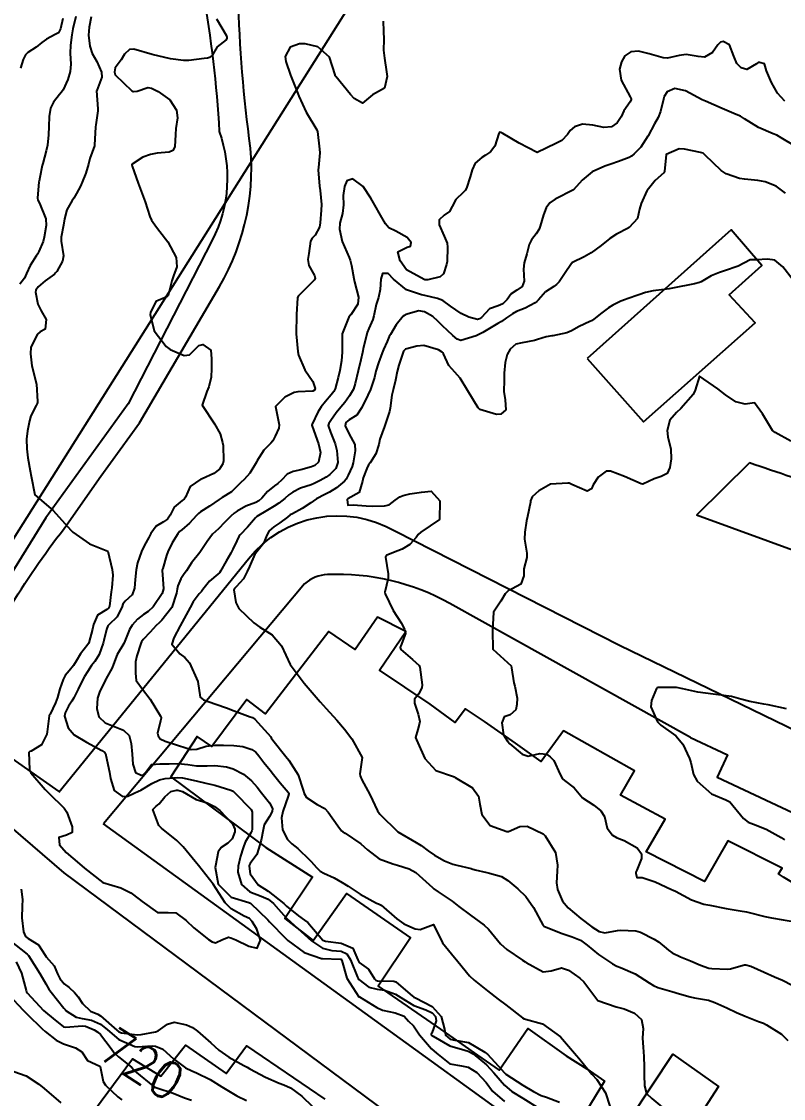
# Model space of a CAD drawing. Header units: metres. Extents: x 286371 to 293043, y 7462578 to 7466404.
# Drawn here: x 291877.3 to 291960, y 7462662.3 to 7462779.2 of the extents above; entities that cross this region are included whole.
import ezdxf
from ezdxf.enums import TextEntityAlignment as Align

# ---------------------------------------------------------------- set-up
doc = ezdxf.new("R2010")
doc.units = ezdxf.units.M
doc.header["$MEASUREMENT"] = 0
doc.linetypes.add('CONTINUO', pattern=[0])
for name, color, linetype in [('Cotas', 45, 'Continuous'), ('Curvas de Nivel 1m', 11, 'Continuous'), ('Curvas de Nivel 5m', 15, 'Continuous'), ('Edificações', 30, 'Continuous'), ('PLACA_KM', 45, 'Continuous'), ('Vias primárias', 230, 'Continuous'), ('Vias Secundárias', 230, 'Continuous')]:
    doc.layers.add(name, color=color, linetype=linetype)
doc.styles.add('Style-STANDARD', font='STANDARD.shx')

msp = doc.modelspace()

# ---------------------------------------------------------------- linework, layer by layer
at = {"layer": 'Curvas de Nivel 1m', "flags": 128}
for points, elevation in [([(291883.16, 7462779.77), (291882.84, 7462778.44), (291882.74, 7462777.78), (291882.6, 7462776.66), (291882.55, 7462775.78), (291882.62, 7462774.6), (291882.56, 7462773.78), (291882.29, 7462772.92), (291881.81, 7462771.79), (291881.63, 7462771.56), (291881.4, 7462771.29), (291880.74, 7462770.45), (291880.41, 7462769.81), (291880.26, 7462768.91), (291880.25, 7462767.81), (291880.22, 7462766.92), (291880.1, 7462765.81), (291879.94, 7462765.18), (291879.58, 7462763.82), (291879.53, 7462763.58), (291879.26, 7462762.3), (291879.18, 7462761.9), (291879.17, 7462761.83), (291879, 7462760.05), (291879.06, 7462759.83), (291879.22, 7462759.51), (291879.9, 7462757.81), (291879.94, 7462757.06), (291879.74, 7462755.82), (291879.64, 7462755.33), (291879.14, 7462754.23), (291879, 7462753.97), (291878.91, 7462753.83), (291878.21, 7462752.74), (291877.83, 7462751.84), (291877.59, 7462751.35), (291877.09, 7462750.69)], 718), ([(291881.77, 7462779.54), (291881.5, 7462778.42), (291881.29, 7462778), (291880.92, 7462777.8), (291879.98, 7462777.32), (291879.48, 7462776.96), (291878.85, 7462776.45), (291877.95, 7462775.85), (291877.7, 7462775.61), (291877.45, 7462775.09), (291877.15, 7462774.15)], 719), ([(291884.85, 7462779.74), (291884.63, 7462778.62), (291884.55, 7462777.75), (291884.68, 7462776.54), (291884.95, 7462775.74), (291885.45, 7462774.89), (291885.95, 7462773.73), (291885.98, 7462773.17), (291885.44, 7462771.73), (291885.43, 7462771.71), (291885.57, 7462769.73), (291885.58, 7462769.52), (291885.35, 7462768), (291885.31, 7462767.77), (291885.3, 7462767.74), (291885.21, 7462765.84), (291885.2, 7462765.74), (291884.7, 7462764.34), (291884.54, 7462763.75), (291884.25, 7462762.77), (291883.87, 7462761.76), (291883.67, 7462761.33), (291883.24, 7462760.55), (291882.95, 7462760.05), (291882.77, 7462759.77), (291882.2, 7462758.79), (291881.95, 7462757.78), (291881.85, 7462757.12), (291881.58, 7462755.79), (291881.59, 7462755.36), (291881.82, 7462753.78), (291881.73, 7462753.18), (291881.11, 7462752.06), (291880.98, 7462751.92), (291880.85, 7462751.8), (291879.84, 7462751.06), (291879.08, 7462750.4), (291878.84, 7462750.06), (291878.78, 7462749.83), (291879.05, 7462748.52), (291879.39, 7462747.82), (291879.96, 7462746.88), (291879.84, 7462745.81), (291879.3, 7462745.52), (291879, 7462745.26), (291878.28, 7462743.84), (291878.24, 7462743.12), (291878.39, 7462741.84), (291878.91, 7462739.83), (291879, 7462737.95), (291879, 7462737.83), (291878.98, 7462737.73), (291878.88, 7462737.53), (291878.3, 7462736.4), (291878.15, 7462735.85), (291877.93, 7462734.76), (291877.83, 7462733.85), (291877.86, 7462732.8), (291877.95, 7462731.85), (291878.2, 7462730.41), (291878.33, 7462729.84), (291878.73, 7462727.83), (291880.71, 7462726.1), (291881.01, 7462725.8), (291882.68, 7462723.95), (291882.86, 7462723.77), (291884.66, 7462722.51), (291886.64, 7462721.71), (291887.13, 7462719.71), (291887.2, 7462719.11), (291887.08, 7462717.71), (291887, 7462717.27), (291886.82, 7462715.71), (291886.74, 7462715.51), (291886.54, 7462715.37), (291885.52, 7462714.74), (291885.1, 7462713.74), (291885, 7462713.24), (291884.58, 7462711.74), (291884.55, 7462711.68), (291884.48, 7462711.58), (291883.69, 7462710.54), (291883.2, 7462709.76), (291882.92, 7462709.29), (291882.44, 7462708.69), (291882.02, 7462708.19), (291881.81, 7462707.78), (291881.44, 7462706.76), (291881.17, 7462705.79), (291880.96, 7462705.22), (291880.37, 7462704.01), (291880.29, 7462703.88), (291880.27, 7462703.81), (291880.07, 7462702.07), (291880.03, 7462701.81), (291879.46, 7462700.67), (291878.31, 7462699.99), (291878.19, 7462699.95), (291878.06, 7462699.84), (291878.14, 7462697.97), (291878.17, 7462697.84), (291878.27, 7462697.63), (291879.85, 7462695.81), (291880.24, 7462695.41), (291881.92, 7462693.78), (291882.21, 7462693.36), (291882.78, 7462691.77), (291882.78, 7462691.16), (291882.17, 7462690.86), (291881.34, 7462690.61), (291881.4, 7462689.79), (291882.14, 7462688.96), (291883.58, 7462687.75), (291884.12, 7462687.27), (291886.09, 7462685.71), (291888.08, 7462685.15), (291889.16, 7462684.58), (291890.06, 7462683.92), (291890.37, 7462683.65), (291892.04, 7462682.46), (291893.19, 7462682.46), (291894.04, 7462682.41), (291895.17, 7462681.58), (291896.01, 7462680.79), (291897.57, 7462679.54), (291897.99, 7462679.26), (291898.36, 7462679.15), (291899.09, 7462679.52), (291899.75, 7462679.76), (291900, 7462679.72), (291900.56, 7462679.5), (291901.98, 7462678.81), (291902.87, 7462678.57), (291903.23, 7462679.46), (291902.82, 7462680.66), (291902.34, 7462681.47), (291902.03, 7462681.8), (291901.45, 7462682.06), (291900.04, 7462682.87), (291899.38, 7462683.51), (291898.08, 7462685.53), (291896.51, 7462687.56), (291896.12, 7462688), (291894.82, 7462689.58), (291894.16, 7462690.29), (291892.47, 7462691.62), (291892.19, 7462691.91), (291891.53, 7462693.63), (291891.88, 7462693.97), (291892.22, 7462694.27), (291892.83, 7462695.02), (291893.5, 7462695.61), (291894.1, 7462695.75), (291894.25, 7462695.74), (291894.77, 7462695.59), (291896.23, 7462694.73), (291897.43, 7462694.35), (291898.22, 7462693.96), (291898.81, 7462693.53), (291900.19, 7462692.09), (291900.46, 7462691.5), (291900.44, 7462691.23), (291900.16, 7462690.46), (291899.69, 7462689.98), (291898.96, 7462689.52), (291898.63, 7462689.03), (291898.33, 7462687.53), (291898.31, 7462687.33), (291898.63, 7462685.53), (291900.06, 7462684.11), (291901.98, 7462683.55), (291902.05, 7462683.52), (291902.14, 7462683.47), (291904.03, 7462681.65), (291904.22, 7462681.44), (291906, 7462679.63), (291906.22, 7462679.41), (291907.97, 7462678.11), (291909.86, 7462677.46), (291909.97, 7462677.45), (291911.9, 7462677.39), (291911.96, 7462677.38), (291912.01, 7462677.37), (291912.03, 7462677.32), (291912.06, 7462677.23), (291912.61, 7462675.31), (291913.9, 7462673.31), (291914, 7462673.29), (291915.89, 7462672.14), (291916.49, 7462671.86), (291917.88, 7462671.56), (291918.84, 7462671.21), (291919.33, 7462670.67), (291919.85, 7462670.14), (291920.49, 7462669.18), (291921.81, 7462667.64), (291922.34, 7462667.16), (291923.79, 7462666.03), (291925.08, 7462665.82), (291925.78, 7462665.64), (291926.73, 7462665.09), (291927.76, 7462664.01), (291928.44, 7462663.06), (291929.73, 7462661.94)], 717), ([(291898.44, 7462779.53), (291899.5, 7462777.73), (291899.59, 7462777.51), (291899.59, 7462777.42), (291899.49, 7462777.24), (291898.54, 7462776.46), (291898, 7462775.54), (291897.69, 7462775.31), (291897.46, 7462775.26), (291897.12, 7462775.21), (291895.46, 7462775.01), (291894.86, 7462774.99), (291893.46, 7462775.16), (291891.46, 7462775.64), (291889.47, 7462776.23), (291888.99, 7462776.17), (291888.47, 7462775.69), (291888.09, 7462775.06), (291887.44, 7462774.21), (291887.38, 7462773.76), (291887.38, 7462773.71), (291887.43, 7462773.43), (291889.27, 7462771.68), (291889.4, 7462771.63), (291889.45, 7462771.63), (291889.82, 7462771.67), (291891.01, 7462772.05), (291891.41, 7462771.98), (291892.11, 7462771.63), (291893.39, 7462770.73), (291894.1, 7462769.6), (291894.2, 7462768.76), (291894.05, 7462767.6), (291894, 7462766.94), (291893.92, 7462765.61), (291893.71, 7462765.21), (291893.31, 7462765.04), (291892.01, 7462764.92), (291891.3, 7462764.79), (291890.47, 7462764.48), (291889.29, 7462763.75), (291889.25, 7462763.71), (291889.25, 7462763.67), (291889.28, 7462763.53), (291889.94, 7462761.66), (291890.38, 7462760.51), (291890.69, 7462759.65), (291891.2, 7462758.05), (291891.39, 7462757.64), (291891.92, 7462756.89), (291892.93, 7462755.62), (291893.16, 7462755.3), (291894.07, 7462753.6), (291894.14, 7462752.57), (291893.8, 7462751.6), (291893.62, 7462751.07), (291893.24, 7462749.61), (291893.19, 7462749.48), (291893.06, 7462749.34), (291891.87, 7462748.81), (291891.28, 7462747.64), (291891.26, 7462747.41), (291891.69, 7462745.63), (291892.98, 7462743.92), (291893.41, 7462743.61), (291894.96, 7462742.95), (291895.52, 7462743.02), (291896.07, 7462743.57), (291896.52, 7462744.02), (291896.98, 7462744.16), (291897.84, 7462743.54), (291897.91, 7462742.59), (291897.9, 7462741.54), (291897.87, 7462740.6), (291897.61, 7462739.54), (291897.41, 7462739.04), (291896.88, 7462737.55), (291898.23, 7462735.53), (291898.84, 7462734.44), (291899.12, 7462733.52), (291899.17, 7462733.16), (291899.21, 7462731.52), (291899.13, 7462731.18), (291898.78, 7462730.59), (291898.17, 7462730.14), (291896.88, 7462729.55), (291896.79, 7462729.53), (291896.76, 7462729.52), (291895.6, 7462728.72), (291895.08, 7462727.58), (291894.95, 7462727.36), (291894.73, 7462727.19), (291893.84, 7462726.48), (291893.41, 7462725.6), (291893.12, 7462725.18), (291892.69, 7462724.88), (291891.91, 7462724.4), (291891.32, 7462723.63), (291891.1, 7462723.2), (291890.65, 7462722.35), (291890.31, 7462721.65), (291889.86, 7462720.42), (291889.72, 7462719.67), (291889.62, 7462718.64), (291889.54, 7462717.67), (291889.29, 7462716.94), (291888.55, 7462716.27), (291888.28, 7462715.95), (291888.19, 7462715.69), (291887.65, 7462714.57), (291886.76, 7462713.71), (291886.64, 7462713.58), (291886.51, 7462713.18), (291886.2, 7462712.01), (291886.13, 7462711.72), (291885.71, 7462710.49), (291885.24, 7462709.73), (291884.89, 7462709.29), (291884.44, 7462708.6), (291884.11, 7462708.07), (291883.94, 7462707.75), (291883.44, 7462706.73), (291882.95, 7462705.77), (291882.75, 7462705.41), (291882.38, 7462704.86), (291882, 7462704.15), (291881.96, 7462703.78), (291882.35, 7462702.53), (291882.98, 7462701.76), (291884.32, 7462700.95), (291885.98, 7462700.05), (291886.31, 7462699.84), (291886.41, 7462699.71), (291886.45, 7462699.56), (291886.84, 7462697.71), (291886.95, 7462697.02), (291887.32, 7462695.7), (291888.23, 7462695.07), (291888.81, 7462695.1), (291890.06, 7462695.66), (291890.19, 7462695.71), (291890.25, 7462695.74), (291891.43, 7462696.46), (291892.26, 7462696.86), (291892.87, 7462697.01), (291894.27, 7462697.12), (291894.77, 7462697.08), (291896.26, 7462696.77), (291897.29, 7462696.52), (291898.26, 7462696.28), (291900.03, 7462695.73), (291900.25, 7462695.63), (291900.41, 7462695.5), (291902.21, 7462693.64), (291902.31, 7462693.47), (291902.32, 7462693.36), (291902.33, 7462691.47), (291902.31, 7462691.34), (291902.17, 7462691.1), (291901.56, 7462690.08), (291901.34, 7462689.49), (291901.06, 7462688.56), (291900.81, 7462687.49), (291900.77, 7462686.82), (291901.16, 7462685.49), (291902.07, 7462684.69), (291903.29, 7462684.23), (291904.06, 7462683.92), (291904.65, 7462683.44), (291906.03, 7462681.88), (291906.52, 7462681.41), (291908, 7462680.06), (291908.77, 7462679.37), (291909.98, 7462678.59), (291910.98, 7462678.34), (291911.98, 7462678.25), (291912.63, 7462677.97), (291913.01, 7462677.31), (291913.78, 7462675.45), (291913.86, 7462675.3), (291913.93, 7462675.18), (291914.99, 7462674.35), (291915.92, 7462674.12), (291916.7, 7462674.03), (291917.91, 7462673.59), (291918.48, 7462673.22), (291919.89, 7462672.35), (291921.18, 7462671.88), (291921.88, 7462671.56), (291922.24, 7462671.16), (291922.32, 7462670.7), (291921.84, 7462669.36), (291921.77, 7462669.23), (291921.78, 7462669.17), (291921.83, 7462669.11), (291921.99, 7462669.01), (291923.82, 7462667.97), (291925.42, 7462667.5), (291925.81, 7462667.4), (291926.32, 7462667.1), (291927.79, 7462665.9), (291928.6, 7462665.06), (291929.75, 7462663.7), (291930.55, 7462663.03), (291931.73, 7462662.3), (291933.58, 7462661.13)], 716), ([(291960.21, 7462770.59), (291959.41, 7462771.46), (291958.76, 7462772.61), (291958.21, 7462773.86), (291957.99, 7462774.63), (291957.46, 7462774.78), (291957.31, 7462774.78), (291957.11, 7462774.64), (291956.08, 7462774.02), (291955.45, 7462774.18), (291954.97, 7462774.67), (291954.66, 7462775.48), (291954.18, 7462776.68), (291953.49, 7462777.06), (291953.19, 7462777), (291952.92, 7462776.7), (291952.33, 7462775.85), (291951.46, 7462775.37), (291950.77, 7462775.43), (291949.47, 7462775.65), (291948.71, 7462775.52), (291947.46, 7462775.24), (291946.97, 7462775.28), (291945.47, 7462775.73), (291944.29, 7462776.01), (291943.47, 7462775.94), (291942.82, 7462775.5), (291942.46, 7462774.86), (291942.25, 7462774.06), (291942.42, 7462772.86), (291943.4, 7462771.06), (291943.51, 7462770.84), (291943.5, 7462770.74), (291943.39, 7462770.51), (291942.69, 7462769.54), (291942.4, 7462768.86), (291941.99, 7462768.23), (291941.35, 7462767.79), (291940.53, 7462767.7), (291939.35, 7462767.96), (291938.2, 7462768.08), (291937.35, 7462767.8), (291936.89, 7462767.39), (291936.6, 7462766.95), (291935.98, 7462766.3), (291935.32, 7462765.97), (291933.3, 7462765), (291931.32, 7462766), (291929.56, 7462767.06), (291929.34, 7462767.18), (291929.2, 7462767.2), (291929.13, 7462767.07), (291928.69, 7462765.7), (291928.22, 7462765.08), (291927.69, 7462764.7), (291927.29, 7462764.46), (291926.55, 7462763.84), (291926.23, 7462763.11), (291926.01, 7462762.36), (291925.61, 7462761.12), (291925.48, 7462760.88), (291925.24, 7462760.67), (291924.45, 7462759.91), (291924.04, 7462759.14), (291923.76, 7462758.59), (291923.2, 7462758.18), (291922.65, 7462757.7), (291922.66, 7462757.16), (291923.17, 7462755.93), (291923.5, 7462755.15), (291923.56, 7462754.73), (291923.5, 7462753.15), (291923.44, 7462752.83), (291923.1, 7462751.82), (291922.77, 7462751.48), (291921.41, 7462751.18), (291921.11, 7462751.16), (291921.09, 7462751.17), (291921.01, 7462751.19), (291919.11, 7462752.24), (291918.41, 7462753.23), (291918.15, 7462754.22), (291919.15, 7462754.71), (291919.53, 7462754.83), (291919.61, 7462755.21), (291919.16, 7462755.78), (291917.93, 7462756.47), (291917.18, 7462756.81), (291916.8, 7462757.25), (291916.28, 7462758.18), (291915.64, 7462759.27), (291915.23, 7462760.03), (291914.39, 7462761.29), (291913.26, 7462762.14), (291912.63, 7462761.94), (291912.35, 7462761.32), (291912.22, 7462760.33), (291912.24, 7462759.32), (291912.14, 7462758.38), (291911.87, 7462757.32), (291911.81, 7462756.69), (291912.09, 7462755.32), (291912.85, 7462753.58), (291912.97, 7462753.31), (291913.12, 7462752.71), (291913.36, 7462751.3), (291913.45, 7462750.94), (291913.88, 7462749.29), (291913.82, 7462748.52), (291913.04, 7462747.38), (291912.99, 7462747.34), (291912.96, 7462747.31), (291912.84, 7462747.12), (291912.11, 7462745.32), (291912.09, 7462744.42), (291912.11, 7462743.32), (291912.03, 7462742.39), (291911.85, 7462741.33), (291911.68, 7462740.58), (291911.34, 7462739.34), (291911.2, 7462739.05), (291910.9, 7462738.69), (291910.31, 7462737.94), (291909.84, 7462737.36), (291909.46, 7462736.78), (291908.86, 7462735.5), (291908.81, 7462735.42), (291908.81, 7462735.38), (291908.85, 7462735.27), (291909.55, 7462733.36), (291909.76, 7462732.4), (291909.53, 7462731.36), (291909.14, 7462731.01), (291908.78, 7462730.85), (291907.62, 7462730.55), (291906.77, 7462730.35), (291906.13, 7462730.05), (291905.5, 7462729.42), (291905.13, 7462729.06), (291904.75, 7462728.78), (291904, 7462728.18), (291903.39, 7462727.45), (291903.04, 7462727.15), (291902.72, 7462726.99), (291901.63, 7462726.57), (291900.71, 7462726.05), (291900.38, 7462725.82), (291900, 7462725.5), (291899.36, 7462724.84), (291898.68, 7462724.14), (291898.35, 7462723.85), (291898.01, 7462723.53), (291897.44, 7462722.75), (291896.63, 7462721.55), (291895.74, 7462720.45), (291895.19, 7462719.58), (291894.95, 7462719.23), (291894.59, 7462718.71), (291894.24, 7462717.93), (291894.17, 7462717.59), (291894.11, 7462717.13), (291893.62, 7462715.6), (291892.52, 7462714.2), (291892.22, 7462713.93), (291891.89, 7462713.63), (291891.24, 7462712.91), (291890.49, 7462712.09), (291890.3, 7462711.84), (291890.22, 7462711.66), (291889.79, 7462710.34), (291889.65, 7462709.67), (291889.64, 7462708.46), (291889.73, 7462707.66), (291890.41, 7462706.7), (291891.26, 7462705.64), (291892.37, 7462703.77), (291892.43, 7462703.62), (291892.43, 7462703.55), (291892.36, 7462703.28), (291892.04, 7462701.93), (291892.11, 7462701.63), (291892.33, 7462701.3), (291892.87, 7462701.07), (291894.32, 7462700.58), (291895.72, 7462700.17), (291896.31, 7462700.19), (291897.35, 7462700.51), (291898.32, 7462700.63), (291899.22, 7462700.62), (291900.32, 7462700.59), (291901.32, 7462700.49), (291902.31, 7462700.16), (291902.71, 7462699.86), (291903.06, 7462699.46), (291903.6, 7462698.76), (291904.28, 7462697.9), (291904.65, 7462697.43), (291905.38, 7462696.54), (291906.24, 7462695.51), (291906.3, 7462695.4), (291906.31, 7462695.33), (291906.23, 7462695.1), (291905.67, 7462693.42), (291905.5, 7462692.72), (291905.62, 7462691.42), (291906.16, 7462690.39), (291906.65, 7462689.91), (291907.29, 7462689.39), (291907.74, 7462688.99), (291908.13, 7462688.62), (291908.74, 7462687.99), (291909.32, 7462687.36), (291909.72, 7462686.96), (291910.1, 7462686.74), (291911.22, 7462686.21), (291912.09, 7462685.73), (291912.77, 7462685.3), (291914.07, 7462684.46), (291915.84, 7462683.47), (291916.06, 7462683.38), (291916.33, 7462683.25), (291918.03, 7462681.75), (291918.81, 7462681.21), (291920.02, 7462680.69), (291920.59, 7462680.61), (291922.02, 7462681.16), (291923.02, 7462679.15), (291923.98, 7462677.95), (291924.66, 7462677.12), (291925.94, 7462675.58), (291926.45, 7462675.1), (291927.91, 7462673.95), (291929.07, 7462673.06), (291929.88, 7462672.42), (291931.7, 7462671.02), (291931.86, 7462670.91), (291932.01, 7462670.87), (291933.86, 7462670.38), (291935.83, 7462668.95), (291937.58, 7462666.93), (291937.8, 7462666.64), (291939.22, 7462664.9), (291939.77, 7462664.31), (291940.7, 7462662.88), (291941.18, 7462661.42)], 714), ([(291961.32, 7462765.68), (291959.81, 7462766.6), (291959.34, 7462766.87), (291958.92, 7462767.04), (291957.35, 7462767.72), (291955.8, 7462768.66), (291955.37, 7462768.93), (291954.9, 7462769.14), (291953.38, 7462769.78), (291951.56, 7462770.56), (291951.39, 7462770.63), (291951.21, 7462770.73), (291949.41, 7462771.71), (291948.25, 7462771.94), (291947.41, 7462771.58), (291947.09, 7462771.09), (291947.01, 7462770.79), (291946.7, 7462769.46), (291946.43, 7462768.8), (291946.04, 7462768.11), (291945.36, 7462766.81), (291945.35, 7462766.79), (291945.33, 7462766.76), (291944.57, 7462765.58), (291943.83, 7462764.84), (291943.54, 7462764.6), (291943.3, 7462764.44), (291942.14, 7462764.02), (291941.29, 7462763.74), (291940.64, 7462763.53), (291939.27, 7462762.9), (291938.19, 7462761.99), (291937.24, 7462760.93), (291935.23, 7462759.93), (291934.66, 7462759.54), (291934.27, 7462758.99), (291933.97, 7462758.23), (291933.63, 7462757), (291933.51, 7462756.67), (291933.17, 7462756.17), (291932.66, 7462755.52), (291932.41, 7462755.02), (291932.18, 7462753.98), (291931.88, 7462753.02), (291931.8, 7462752.34), (291931.86, 7462751.02), (291931.66, 7462750.45), (291931.08, 7462750.05), (291930.46, 7462749.65), (291930.04, 7462749.05), (291929.56, 7462748.56), (291929.05, 7462748.34), (291928.12, 7462748.01), (291927.23, 7462747.09), (291927.03, 7462746.94), (291926.82, 7462746.88), (291925.87, 7462747.11), (291925.04, 7462747.5), (291923.87, 7462748.32), (291923.06, 7462748.91), (291922.47, 7462749.16), (291921.07, 7462749.48), (291920.72, 7462749.54), (291919.08, 7462750.1), (291917.7, 7462751.24), (291917.1, 7462751.85), (291916.49, 7462751.86), (291916.29, 7462751.26), (291916.23, 7462750.11), (291916.05, 7462749.26), (291915.81, 7462748.5), (291915.54, 7462747.27), (291915.42, 7462746.88), (291915.01, 7462745.9), (291914.84, 7462745.44), (291914.79, 7462745.28), (291914.42, 7462743.84), (291914.32, 7462743.28), (291914.15, 7462742.48), (291913.86, 7462741.3), (291913.53, 7462739.91), (291913.32, 7462739.31), (291912.9, 7462738.57), (291912.38, 7462737.83), (291911.96, 7462737.33), (291911.47, 7462736.74), (291910.86, 7462735.91), (291910.64, 7462735.56), (291910.6, 7462735.35), (291910.84, 7462734.61), (291911.35, 7462733.34), (291911.51, 7462732.64), (291911.62, 7462731.33), (291911.42, 7462730.69), (291910.76, 7462730.01), (291910.38, 7462729.74), (291909.72, 7462729.36), (291909.08, 7462729.04), (291908.75, 7462728.91), (291907.59, 7462728.54), (291906.73, 7462728.12), (291906.33, 7462727.82), (291905.88, 7462727.42), (291905.23, 7462726.91), (291904.71, 7462726.59), (291903.99, 7462726.16), (291902.83, 7462725.46), (291902.75, 7462725.4), (291902.69, 7462725.32), (291901.84, 7462724.31), (291901.04, 7462723.49), (291900.88, 7462723.28), (291900.65, 7462722.84), (291900.23, 7462721.91), (291900.03, 7462721.5), (291899.52, 7462720.61), (291898.89, 7462719.52), (291898.77, 7462719.36), (291898.6, 7462719.21), (291897.68, 7462718.44), (291896.98, 7462717.55), (291896.81, 7462717.31), (291896.57, 7462717.06), (291895.91, 7462716.21), (291895.6, 7462715.57), (291894.51, 7462713.59), (291893.81, 7462712.29), (291893.6, 7462711.61), (291894.47, 7462710.54), (291895.03, 7462710.15), (291895.51, 7462709.58), (291896.42, 7462707.56), (291896.68, 7462705.84), (291897.05, 7462705.55), (291898.39, 7462705.09), (291899.54, 7462704.67), (291900.38, 7462704.35), (291902.12, 7462703.72), (291902.37, 7462703.63), (291902.62, 7462703.46), (291904.34, 7462701.55), (291904.4, 7462701.43), (291904.57, 7462701.19), (291905.98, 7462699.41), (291906.3, 7462699.01), (291907.33, 7462697.39), (291907.87, 7462695.75), (291907.98, 7462695.38), (291908.23, 7462694.93), (291909.4, 7462694.17), (291910.21, 7462693.76), (291910.59, 7462693.34), (291911.63, 7462691.87), (291912.05, 7462691.32), (291912.17, 7462691.21), (291912.42, 7462691.06), (291914.15, 7462689.91), (291914.87, 7462689.27), (291916.13, 7462688.28), (291917.62, 7462687.74), (291918.12, 7462687.6), (291919.38, 7462687.21), (291920.11, 7462686.8), (291921.92, 7462685.17), (291922.08, 7462685.02), (291922.54, 7462684.69), (291924.06, 7462683.67), (291924.79, 7462683.12), (291926.04, 7462682.15), (291927.52, 7462681.08), (291928.02, 7462680.63), (291929.29, 7462679.06), (291929.98, 7462678.42), (291931.71, 7462677.28), (291931.97, 7462677.11), (291932.1, 7462677.01), (291933.94, 7462676), (291934.8, 7462676.11), (291935.95, 7462676.45), (291936.68, 7462676.21), (291937.93, 7462675.32), (291938.37, 7462674.92), (291939.89, 7462672.89), (291941.88, 7462672.2), (291942.74, 7462671.99), (291943.87, 7462671.54), (291944.64, 7462670.82), (291944.82, 7462669.85), (291944.75, 7462668.82), (291944.8, 7462667.84), (291944.89, 7462666.82), (291944.9, 7462665.7), (291944.93, 7462664.82), (291944.96, 7462663.62), (291945.15, 7462662.81), (291945.74, 7462662.26), (291947.51, 7462660.78)], 713), ([(291960.26, 7462760.59), (291959.26, 7462761.35), (291958.07, 7462761.82), (291957.26, 7462761.97), (291955.83, 7462762.1), (291955.27, 7462762.17), (291953.82, 7462762.69), (291953.28, 7462763.05), (291951.55, 7462764.72), (291951.31, 7462764.93), (291951.03, 7462765), (291949.31, 7462765.37), (291948.7, 7462765.38), (291947.3, 7462764.78), (291947.13, 7462762.93), (291947.06, 7462762.79), (291946.11, 7462761.95), (291945.25, 7462760.89), (291945.22, 7462760.84), (291945.2, 7462760.82), (291944.58, 7462759.47), (291944.42, 7462758.83), (291944.19, 7462757.84), (291943.28, 7462756.84), (291943.23, 7462756.8), (291943.18, 7462756.78), (291941.91, 7462756.13), (291941.17, 7462755.65), (291940.26, 7462754.89), (291939.14, 7462754.09), (291938.39, 7462753.67), (291937.13, 7462753.04), (291937.07, 7462753), (291937.03, 7462752.95), (291936.25, 7462751.82), (291935.67, 7462750.97), (291935.4, 7462750.66), (291935.09, 7462750.46), (291934.19, 7462749.88), (291933.43, 7462749), (291933.26, 7462748.81), (291933.06, 7462748.67), (291931.97, 7462748.11), (291931.04, 7462747.72), (291930.6, 7462747.48), (291929.96, 7462747.05), (291929.42, 7462746.66), (291929.02, 7462746.42), (291927.38, 7462745.46), (291927.01, 7462745.26), (291926.66, 7462745.1), (291925, 7462744.58), (291924.59, 7462744.72), (291924.12, 7462745.14), (291923.54, 7462745.68), (291923.02, 7462746.17), (291922.53, 7462746.66), (291921.96, 7462747.17), (291921.04, 7462747.69), (291920.45, 7462747.79), (291919.04, 7462747.42), (291918.9, 7462747.35), (291918.75, 7462747.22), (291917.97, 7462746.28), (291917.35, 7462745.24), (291917.23, 7462745.01), (291916.99, 7462744.49), (291916.61, 7462743.62), (291916.47, 7462743.25), (291916.06, 7462742.16), (291915.78, 7462741.26), (291915.61, 7462740.58), (291915.2, 7462739.27), (291914.9, 7462738.63), (291914.25, 7462737.29), (291913.7, 7462736.47), (291912.86, 7462735.96), (291912.51, 7462735.67), (291912.42, 7462735.32), (291912.84, 7462734.47), (291913.49, 7462733.3), (291913.52, 7462732.6), (291913.31, 7462731.31), (291913.19, 7462730.89), (291912.76, 7462729.94), (291912.54, 7462729.53), (291912.37, 7462729.32), (291911.5, 7462728.58), (291910.74, 7462728.12), (291910.22, 7462727.86), (291909.32, 7462727.37), (291908.97, 7462727.12), (291908.72, 7462726.94), (291907.75, 7462726.35), (291906.7, 7462725.75), (291906.47, 7462725.63), (291906.15, 7462725.41), (291905.35, 7462724.76), (291904.68, 7462724.35), (291904.19, 7462723.92), (291903.93, 7462723.45), (291903.55, 7462722.55), (291902.7, 7462721.46), (291902.67, 7462721.43), (291902.63, 7462721.36), (291902.04, 7462720.04), (291901.8, 7462719.48), (291901.39, 7462718.68), (291900.58, 7462717.82), (291900.42, 7462717.65), (291900.35, 7462717.5), (291900.55, 7462716.13), (291900.87, 7462715.49), (291902.52, 7462713.9), (291903.18, 7462713.45), (291904.5, 7462712.6), (291905.51, 7462711.42), (291906.45, 7462709.4), (291907.98, 7462707.38), (291908.42, 7462706.85), (291909.73, 7462705.35), (291910.38, 7462704.61), (291911.51, 7462703.33), (291912.35, 7462702.37), (291913.15, 7462701.3), (291914.29, 7462699.28), (291914.03, 7462697.52), (291914.07, 7462697.29), (291914.26, 7462696.88), (291915.12, 7462695.27), (291915.96, 7462693.51), (291916.12, 7462693.26), (291916.2, 7462693.15), (291918.17, 7462691.22), (291920.16, 7462690.06), (291920.69, 7462689.72), (291921.44, 7462689.17), (291922.14, 7462688.7), (291923.21, 7462688.07), (291924.12, 7462687.69), (291924.57, 7462687.58), (291926.12, 7462687.22), (291926.21, 7462687.2), (291926.57, 7462687.1), (291927.82, 7462686.79), (291928.11, 7462686.74), (291929.41, 7462686.36), (291930.1, 7462685.94), (291931.19, 7462685.03), (291932.07, 7462684.19), (291932.91, 7462683), (291933.96, 7462681.05), (291934, 7462680.98), (291934.02, 7462680.96), (291934.08, 7462680.93), (291936.01, 7462680.17), (291937.11, 7462679.83), (291937.99, 7462679.44), (291938.72, 7462678.91), (291939.97, 7462677.9), (291941.47, 7462676.87), (291941.95, 7462676.61), (291942.34, 7462676.47), (291943.94, 7462675.78), (291945.45, 7462674.81), (291945.92, 7462674.51), (291946.41, 7462674.31), (291947.91, 7462673.87), (291948.77, 7462673.62), (291949.9, 7462673.29), (291950.37, 7462673.2), (291951.9, 7462672.93), (291952.6, 7462672.69), (291953.89, 7462672.09), (291954.96, 7462671.58), (291955.87, 7462671.18), (291957.35, 7462670.62), (291957.86, 7462670.43), (291958.21, 7462670.25), (291959.84, 7462669.23), (291960.53, 7462668.57)], 712), ([(291961.09, 7462751.14), (291959.97, 7462752.59), (291959.12, 7462753.29), (291958.31, 7462753.43), (291957.13, 7462753.36), (291956.42, 7462753.35), (291955.11, 7462752.66), (291953.65, 7462752.14), (291953.1, 7462751.98), (291952.2, 7462751.61), (291951.09, 7462750.95), (291950.94, 7462750.88), (291950.37, 7462750.74), (291949.3, 7462750.53), (291949.08, 7462750.49), (291947.64, 7462750.21), (291947.07, 7462750.12), (291945.9, 7462749.97), (291945.07, 7462749.8), (291944.34, 7462749.55), (291943.06, 7462749.11), (291942.87, 7462749.05), (291942.38, 7462748.86), (291941.51, 7462748.42), (291941.05, 7462748.13), (291940.33, 7462747.6), (291939.44, 7462746.91), (291939.2, 7462746.73), (291939.02, 7462746.63), (291937.85, 7462746.1), (291937.01, 7462745.63), (291936.52, 7462745.43), (291935, 7462745.1), (291934.89, 7462745.09), (291934.27, 7462744.99), (291933.31, 7462744.69), (291933, 7462744.58), (291931.67, 7462744.34), (291930.99, 7462744.17), (291930.37, 7462743.65), (291930.04, 7462743.05), (291929.8, 7462742.2), (291929.71, 7462741.05), (291929.72, 7462740.26), (291929.67, 7462739.05), (291929.81, 7462738.13), (291929.88, 7462737.05), (291929.34, 7462736.58), (291928.87, 7462736.54), (291927.06, 7462737.09), (291926.88, 7462737.28), (291925.76, 7462739.11), (291924.93, 7462740.48), (291924.33, 7462741.13), (291923.69, 7462741.87), (291923.13, 7462743.15), (291923.06, 7462743.24), (291922.98, 7462743.31), (291922.57, 7462743.57), (291920.99, 7462744.03), (291920.21, 7462743.97), (291918.98, 7462743.64), (291918.77, 7462743.42), (291918.68, 7462743.22), (291918.26, 7462741.92), (291918.07, 7462741.23), (291917.89, 7462740.27), (291917.65, 7462739.23), (291917.51, 7462738.63), (291917.33, 7462737.24), (291917.25, 7462736.87), (291916.86, 7462735.68), (291916.69, 7462735.25), (291916.21, 7462733.88), (291916.09, 7462733.27), (291915.78, 7462732.29), (291915.14, 7462731.28), (291914.98, 7462731.08), (291914.78, 7462730.68), (291914.38, 7462729.67), (291914.3, 7462729.29), (291913.97, 7462728.07), (291912.72, 7462727.37), (291912.69, 7462727.35), (291912.66, 7462727.32), (291912.71, 7462726.68), (291913.29, 7462726.73), (291914.71, 7462726.64), (291915.4, 7462726.59), (291916.71, 7462726.63), (291917.23, 7462726.73), (291917.85, 7462727.24), (291918.36, 7462727.6), (291918.73, 7462727.75), (291919.45, 7462727.93), (291920.74, 7462728.12), (291921.79, 7462728.22), (291922.72, 7462727.15), (291922.69, 7462725.15), (291920.67, 7462723.75), (291920.37, 7462723.5), (291920.14, 7462723.2), (291919.44, 7462722.42), (291918.64, 7462721.93), (291918.14, 7462721.73), (291916.95, 7462721.25), (291916.82, 7462721.06), (291917.1, 7462719.25), (291917.09, 7462718.75), (291916.74, 7462717.25), (291916.77, 7462717.06), (291917.66, 7462715.24), (291918.52, 7462713.92), (291918.89, 7462713.22), (291918.97, 7462712.76), (291918.49, 7462711.41), (291918.42, 7462711.29), (291918.41, 7462711.23), (291918.48, 7462711.01), (291919.73, 7462709.94), (291920.46, 7462709.27), (291920.51, 7462709.19), (291920.53, 7462709.11), (291920.78, 7462707.19), (291920.76, 7462706.85), (291920.41, 7462706.18), (291919.96, 7462705.64), (291919.96, 7462705.2), (291920.37, 7462703.98), (291920.54, 7462703.19), (291920.52, 7462703.03), (291920.34, 7462702.34), (291920.07, 7462701.46), (291920.19, 7462701.2), (291920.32, 7462700.9), (291921.08, 7462699.18), (291922.27, 7462697.89), (291924.19, 7462697.21), (291924.26, 7462697.18), (291924.37, 7462697.13), (291926.25, 7462695.99), (291926.93, 7462695.09), (291927.08, 7462694.23), (291927.27, 7462693.09), (291928.19, 7462691.9), (291929.99, 7462691.24), (291930.18, 7462691.26), (291931.41, 7462691.8), (291932.19, 7462691.85), (291933.96, 7462690.99), (291934.17, 7462690.79), (291935.28, 7462688.97), (291935.49, 7462687.6), (291935.45, 7462686.96), (291935.39, 7462685.67), (291935.51, 7462684.96), (291936.06, 7462683.67), (291936.65, 7462682.95), (291938.04, 7462681.82), (291939.23, 7462680.91), (291940.01, 7462680.4), (291940.63, 7462680.26), (291942.01, 7462680.49), (291942.34, 7462680.53), (291944.01, 7462680.47), (291944.5, 7462680.33), (291946, 7462679.56), (291946.47, 7462679.27), (291947.09, 7462678.78), (291947.56, 7462678.36), (291947.97, 7462678.08), (291948.86, 7462677.65), (291949.96, 7462677.19), (291951.02, 7462676.72), (291951.95, 7462676.42), (291952.27, 7462676.38), (291953.95, 7462676.31), (291954.3, 7462676.32), (291955.43, 7462676.65), (291955.82, 7462676.78), (291955.96, 7462676.79), (291956.52, 7462676.64), (291957.94, 7462675.99), (291959.06, 7462675.48), (291959.93, 7462675.1), (291960.98, 7462674.57)], 711), ([(291960.38, 7462704.58), (291958.39, 7462705.02), (291957.92, 7462705.09), (291956.39, 7462705.36), (291955.43, 7462705.63), (291954.4, 7462705.9), (291953, 7462706.1), (291952.41, 7462706.18), (291950.74, 7462706.4), (291950.41, 7462706.45), (291949.13, 7462706.75), (291948.42, 7462706.89), (291948.28, 7462706.9), (291946.42, 7462706.88), (291946.34, 7462706.87), (291946.26, 7462706.8), (291945.71, 7462705.49), (291945.64, 7462704.81), (291946.36, 7462703.16), (291946.72, 7462702.79), (291948.34, 7462701.64), (291949.13, 7462700.75), (291949.85, 7462699.19), (291950, 7462698.74), (291950.27, 7462697.45), (291950.67, 7462696.73), (291952.24, 7462695.35), (291953.8, 7462694.68), (291954.23, 7462694.47), (291955.7, 7462692.65), (291956.2, 7462692.28), (291956.78, 7462692.05), (291958.18, 7462691.49), (291959.79, 7462690.59), (291960.16, 7462690.34)], 709), ([(291877.22, 7462684.99), (291877.38, 7462683.85), (291877.33, 7462683.13), (291877.29, 7462681.86), (291877.49, 7462680.37), (291877.71, 7462679.85), (291877.99, 7462679.62), (291879.11, 7462678.95), (291879.85, 7462677.82), (291879.96, 7462677.64), (291880.81, 7462676.66), (291881.18, 7462675.79), (291881.42, 7462675.28), (291881.92, 7462674.71), (291882.45, 7462674.31), (291883.03, 7462673.76), (291883.42, 7462673.28), (291883.89, 7462672.59), (291884.76, 7462671.73), (291885.55, 7462671.41), (291885.87, 7462671.23), (291887.62, 7462669.69), (291887.84, 7462669.51), (291888.13, 7462669.39), (291889.84, 7462669.18), (291890.28, 7462669.2), (291891.84, 7462669.51), (291891.93, 7462669.53), (291892.12, 7462669.62), (291893.12, 7462670.34), (291893.86, 7462670.56), (291895.19, 7462670.24), (291895.85, 7462669.96), (291896.38, 7462669.56), (291897.83, 7462668.29), (291898.72, 7462667.52), (291899.8, 7462666.76), (291901.44, 7462665.83), (291901.79, 7462665.64), (291902.09, 7462665.47), (291903.77, 7462664.57), (291905.26, 7462663.92), (291905.76, 7462663.73), (291906.5, 7462663.4), (291907.73, 7462662.49), (291908.88, 7462661.37)], 718), ([(291876, 7462679.43), (291877.88, 7462677.93), (291877.96, 7462677.86), (291878.02, 7462677.79), (291879.26, 7462675.82), (291879.92, 7462674.7), (291880.24, 7462674.14), (291880.48, 7462673.81), (291881.88, 7462672.07), (291882.01, 7462671.91), (291882.13, 7462671.78), (291883.2, 7462671.09), (291883.86, 7462670.96), (291884.88, 7462670.76), (291885.85, 7462670.31), (291886.6, 7462669.7), (291887.83, 7462668.67), (291889.57, 7462667.91), (291889.82, 7462667.88), (291891.49, 7462667.96), (291891.82, 7462667.94), (291892.62, 7462667.61), (291893.8, 7462666.55), (291895.08, 7462665.58), (291895.78, 7462665.26), (291896.28, 7462665.05), (291897.77, 7462664.32), (291899.05, 7462663.52), (291899.75, 7462663.07), (291900.68, 7462662.55), (291901.73, 7462662.03)], 719), ([(291875.9, 7462673.5), (291877.46, 7462671.85), (291877.87, 7462671.42), (291879.5, 7462669.82), (291879.84, 7462669.52), (291881.02, 7462668.6), (291881.82, 7462668.18), (291883.14, 7462667.76), (291883.81, 7462667.34), (291884.45, 7462666.39), (291885.78, 7462665.77), (291885.8, 7462665.74), (291885.81, 7462665.72), (291886.16, 7462664.11), (291886.39, 7462663.71), (291887.74, 7462662.44), (291888.17, 7462662.12)], 721), ([(291876.44, 7462665.2), (291877.77, 7462664.7), (291879.15, 7462663.82), (291879.75, 7462663.33), (291881.53, 7462661.79)], 722)]:
    msp.add_lwpolyline(points, dxfattribs=dict(at, elevation=elevation))
at = {"layer": 'Curvas de Nivel 5m', "flags": 128}
for points, elevation in [([(291916.55, 7462779.26), (291916.6, 7462778.16), (291916.62, 7462777.26), (291916.6, 7462776.13), (291916.69, 7462775.26), (291916.94, 7462773.76), (291917, 7462773.25), (291916.7, 7462771.97), (291915.4, 7462771.27), (291914.33, 7462770.35), (291913.4, 7462770.86), (291913.02, 7462771.31), (291911.43, 7462773.24), (291911.36, 7462773.34), (291911.33, 7462773.44), (291910.73, 7462775.35), (291909.48, 7462776.46), (291908.08, 7462776.79), (291907.48, 7462776.79), (291906.46, 7462776.43), (291905.93, 7462775.42), (291905.97, 7462774.9), (291906.49, 7462773.41), (291907.22, 7462771.58), (291907.3, 7462771.4), (291907.4, 7462771.12), (291908.18, 7462769.38), (291909.35, 7462767.46), (291909.4, 7462767.36), (291909.42, 7462767.29), (291909.66, 7462765.36), (291909.68, 7462764.98), (291909.52, 7462763.36), (291909.51, 7462763.12), (291909.66, 7462761.36), (291909.73, 7462760.87), (291909.86, 7462759.35), (291909.81, 7462758.75), (291909.73, 7462757.36), (291909.66, 7462756.88), (291909.16, 7462756.02), (291908.83, 7462755.7), (291908.65, 7462755.37), (291908.47, 7462754.04), (291908.39, 7462753.38), (291908.47, 7462752.73), (291909.1, 7462751.63), (291909.17, 7462751.36), (291909.09, 7462751.18), (291907.33, 7462749.4), (291907.25, 7462749.22), (291907.16, 7462747.4), (291907.15, 7462747.28), (291907.11, 7462745.4), (291907.12, 7462745.29), (291907.3, 7462743.4), (291907.38, 7462742.98), (291908.06, 7462741.39), (291908.93, 7462740.13), (291909.16, 7462739.37), (291909.09, 7462739.19), (291908.91, 7462739.07), (291907.3, 7462739.01), (291906.91, 7462738.94), (291905.89, 7462738.42), (291904.88, 7462737.43), (291905.27, 7462735.43), (291905.21, 7462735.07), (291904.84, 7462734.18), (291904.57, 7462733.69), (291904.34, 7462733.44), (291903.58, 7462732.68), (291902.85, 7462731.46), (291902.82, 7462731.43), (291902.79, 7462731.38), (291902.06, 7462730.19), (291901.46, 7462729.48), (291901.09, 7462729.16), (291900.75, 7462728.8), (291900.1, 7462728.15), (291899.08, 7462727.52), (291898.85, 7462727.4), (291898.73, 7462727.31), (291897.68, 7462726.58), (291896.71, 7462725.96), (291896.49, 7462725.78), (291896.29, 7462725.56), (291895.53, 7462724.73), (291894.68, 7462724.03), (291894.44, 7462723.83), (291894.24, 7462723.59), (291893.65, 7462722.6), (291893.16, 7462721.61), (291893.01, 7462721.22), (291892.61, 7462719.81), (291892.56, 7462719.66), (291892.55, 7462719.62), (291892.54, 7462719.55), (291892.6, 7462719.18), (291892.68, 7462717.61), (291892.57, 7462717.09), (291891.57, 7462715.64), (291891.04, 7462715.15), (291890.53, 7462714.81), (291889.86, 7462714.33), (291889.28, 7462713.67), (291889, 7462713.18), (291888.49, 7462711.93), (291888.41, 7462711.76), (291888.38, 7462711.69), (291887.67, 7462710.49), (291887.37, 7462709.7), (291887.12, 7462709.03), (291886.43, 7462707.79), (291886.39, 7462707.75), (291886.38, 7462707.72), (291885.74, 7462706.39), (291885.54, 7462705.73), (291885.47, 7462704.63), (291885.67, 7462703.72), (291886.35, 7462703.07), (291887.43, 7462702.61), (291888.34, 7462702.25), (291888.96, 7462701.68), (291889.18, 7462700.81), (291889.31, 7462699.67), (291889.38, 7462698.57), (291889.64, 7462697.66), (291890.27, 7462697.37), (291890.5, 7462697.42), (291890.74, 7462697.65), (291891.41, 7462698.52), (291892.29, 7462698.61), (291893.3, 7462698.6), (291894.29, 7462698.63), (291895.35, 7462698.52), (291896.29, 7462698.39), (291897.44, 7462698.39), (291898.29, 7462698.43), (291899.53, 7462698.28), (291900.28, 7462698.05), (291901.37, 7462697.49), (291902.26, 7462696.75), (291902.86, 7462696.07), (291903.36, 7462695.46), (291904.22, 7462694.36), (291904.53, 7462693.76), (291904.49, 7462693.44), (291904.2, 7462692.89), (291903.65, 7462691.98), (291903.53, 7462691.45), (291903.31, 7462690.3), (291903.07, 7462689.46), (291902.85, 7462688.75), (291902.12, 7462687.77), (291902.02, 7462687.57), (291902, 7462687.48), (291902.1, 7462686.67), (291902.99, 7462685.46), (291904.07, 7462684.79), (291905.78, 7462683.42), (291906.05, 7462683.16), (291907.35, 7462682.08), (291908.03, 7462681.62), (291908.36, 7462681.38), (291910, 7462679.44), (291910.3, 7462679.35), (291911.99, 7462679.11), (291913.25, 7462678.57), (291913.81, 7462677.3), (291913.96, 7462677.01), (291914.98, 7462676.3), (291915.61, 7462675.26), (291915.77, 7462675.09), (291915.93, 7462675.05), (291917.72, 7462675.01), (291917.93, 7462674.93), (291919.51, 7462673.6), (291919.91, 7462673.27), (291920.07, 7462673.19), (291921.89, 7462672.24), (291922.87, 7462671.15), (291923.21, 7462669.78), (291923.33, 7462669.14), (291923.83, 7462668.71), (291924.36, 7462668.59), (291925.82, 7462668.35), (291927.59, 7462667.3), (291927.8, 7462667.14), (291927.88, 7462667.07), (291929.04, 7462665.81), (291929.74, 7462665.04), (291929.77, 7462665.01), (291929.9, 7462664.91), (291931.75, 7462663.72), (291932.88, 7462663), (291933.74, 7462662.57), (291934.31, 7462662.4), (291935.73, 7462661.85)], 715), ([(291960.83, 7462733.65), (291959.14, 7462734.6), (291958.85, 7462734.82), (291957.77, 7462736.62), (291956.89, 7462737.8), (291955.88, 7462737.66), (291954.89, 7462737.91), (291953.76, 7462738.68), (291952.91, 7462739.33), (291950.93, 7462740.72), (291950.47, 7462739.17), (291950.24, 7462738.73), (291948.88, 7462737.18), (291948.43, 7462736.77), (291947.71, 7462735.93), (291947.41, 7462734.79), (291947.5, 7462734.12), (291947.81, 7462732.78), (291947.85, 7462731.73), (291947.69, 7462730.78), (291947.41, 7462730.15), (291946.77, 7462729.81), (291946.01, 7462729.57), (291944.76, 7462728.99), (291944.58, 7462729.01), (291942.77, 7462729.82), (291941.25, 7462730.4), (291940.78, 7462730.39), (291939.93, 7462729.74), (291939.39, 7462728.9), (291939.19, 7462728.47), (291938.74, 7462728.21), (291937.07, 7462728.94), (291936.76, 7462729.07), (291936.62, 7462729.08), (291934.75, 7462728.97), (291933.47, 7462728.27), (291932.73, 7462727.6), (291932.57, 7462727.16), (291932.55, 7462727.01), (291932.24, 7462725.48), (291932.12, 7462725.01), (291931.94, 7462723.75), (291931.9, 7462723.02), (291932.16, 7462721.5), (291932.15, 7462721.01), (291931.85, 7462719.78), (291931.84, 7462719.02), (291931.5, 7462718.11), (291930.58, 7462717.62), (291930.18, 7462717.44), (291929.8, 7462717.05), (291929.34, 7462716.28), (291928.54, 7462715.06), (291928.45, 7462713.08), (291928.48, 7462711.07), (291930.45, 7462709.26), (291930.51, 7462709.04), (291930.77, 7462707.39), (291930.86, 7462707.04), (291931.1, 7462705.73), (291931.09, 7462705.03), (291930.96, 7462704.45), (291930.37, 7462703.92), (291929.7, 7462703.72), (291929.46, 7462703.06), (291929.65, 7462701.74), (291930.07, 7462701.05), (291930.32, 7462700.76), (291931.65, 7462699.67), (291932.3, 7462699.43), (291933.57, 7462699.73), (291934.3, 7462699.64), (291934.71, 7462699.38), (291935.09, 7462698.97), (291935.8, 7462697.44), (291936.05, 7462696.96), (291936.26, 7462696.78), (291937.32, 7462696), (291938.23, 7462694.92), (291939.44, 7462694.12), (291940.21, 7462693.51), (291940.59, 7462692.88), (291940.9, 7462691.6), (291941.46, 7462690.87), (291941.92, 7462690.61), (291942.17, 7462690.49), (291942.75, 7462690.26), (291944.15, 7462689.47), (291944.61, 7462688.82), (291944.63, 7462688.32), (291944.12, 7462687.05), (291944.02, 7462686.83), (291944, 7462686.71), (291944.11, 7462686.26), (291944.68, 7462686.24), (291946.1, 7462685.78), (291947.88, 7462684.96), (291948.08, 7462684.88), (291948.3, 7462684.76), (291950.06, 7462683.84), (291951.4, 7462683.36), (291952.05, 7462683.24), (291953.82, 7462682.9), (291954.05, 7462682.86), (291955.36, 7462682.65), (291956.04, 7462682.54), (291956.17, 7462682.51), (291958.04, 7462682.02), (291958.75, 7462681.89), (291960.03, 7462681.67), (291961.11, 7462681.49)], 710), ([(291876.7, 7462677.11), (291877.28, 7462675.85), (291877.77, 7462673.98), (291877.82, 7462673.85), (291877.9, 7462673.73), (291879.67, 7462671.82), (291879.87, 7462671.62), (291880.72, 7462670.95), (291881.85, 7462670.05), (291882.07, 7462670), (291883.85, 7462670.16), (291884.22, 7462670.12), (291885.16, 7462669.73), (291885.58, 7462669.46), (291885.84, 7462669.2), (291887, 7462667.7), (291887.33, 7462667.22), (291887.8, 7462666.77), (291889.21, 7462665.66), (291889.49, 7462665.37), (291889.78, 7462665.08), (291891.55, 7462663.63), (291891.75, 7462663.5), (291891.96, 7462663.42), (291893.74, 7462662.83), (291894.98, 7462662.33), (291895.73, 7462662.06)], 720)]:
    msp.add_lwpolyline(points, dxfattribs=dict(at, elevation=elevation))
at = {"layer": 'Edificações'}
msp.add_lwpolyline([(291938.72, 7462742.63), (291944.84, 7462735.74), (291956.99, 7462746.51), (291954.16, 7462749.53), (291957.71, 7462752.72), (291954.38, 7462756.59)], close=True, dxfattribs=at)
for points, elevation in [([(291970.97, 7462679.77), (291960.04, 7462686.3), (291959.51, 7462686.67), (291959.92, 7462687.26), (291953.99, 7462690.25), (291951.62, 7462686.07), (291951.48, 7462685.84), (291945.13, 7462689.05), (291947.18, 7462692.59), (291942.36, 7462695.2), (291943.87, 7462697.83), (291936.15, 7462702.17), (291933.74, 7462698.87), (291930.94, 7462700.86), (291927.56, 7462703.21), (291925.51, 7462704.57), (291924.4, 7462703.09), (291921.67, 7462705.1), (291916.15, 7462708.78), (291919.01, 7462712.96), (291915.95, 7462714.53), (291913.51, 7462711.02), (291910.67, 7462712.96), (291903.78, 7462704.02), (291901.76, 7462705.58), (291897.96, 7462700.5), (291896.36, 7462701.58), (291893.51, 7462697.2), (291903.8, 7462689.51), (291908.9, 7462686.28), (291905.87, 7462681.82), (291908.97, 7462679.42), (291912.58, 7462684.51), (291919.54, 7462679.69), (291916, 7462674.44), (291922.8, 7462669.8), (291926.81, 7462666.95), (291929.16, 7462665.33), (291932.28, 7462669.87), (291936.45, 7462666.9), (291938.7, 7462665.47), (291940.61, 7462664.14), (291937.46, 7462658.96)], 705.25), ([(291881.9, 7462656.52), (291889.34, 7462666.58), (291892.42, 7462664.67), (291895.1, 7462668.03), (291899.52, 7462664.98), (291901.7, 7462667.96), (291910.22, 7462662.18)], 728.16), ([(291941.04, 7462656.54), (291948.04, 7462667.07), (291952.98, 7462663.56), (291950.34, 7462659.47)], 705.25)]:
    msp.add_lwpolyline(points, dxfattribs=dict(at, elevation=elevation))
at = {"layer": 'PLACA_KM', "linetype": 'CONTINUO'}
msp.add_polyline3d([(291946.85, 7462834.75, 746.62), (291799.31, 7462600.9, 764.22)], dxfattribs=at)
at = {"layer": 'Vias primárias', "elevation": 732.73}
msp.add_lwpolyline([(291743.75, 7462781.11, 0.013958), (291760.17, 7462798.94), (291777.75, 7462821.44, -0.154071), (291812.87, 7462845.56, -0.038761), (291843.71, 7462852.54, -0.155329), (291867.37, 7462849.07), (291893.84, 7462838.02), (291995.94, 7462784.74), (292017.45, 7462774.96, -0.753588), (292017.88, 7462756.08, 0.077792), (291994, 7462740.39, 0.027633), (291986.66, 7462733.82, -0.121597), (291976.34, 7462727.56, -0.148727), (291965.5, 7462728.2, -0.001586), (291956.36, 7462731.29)], format="xyb", dxfattribs=at)
msp.add_lwpolyline([(291956.36, 7462731.29), (291950.61, 7462725.61)], dxfattribs=at)
at = {"layer": 'Vias primárias'}
msp.add_lwpolyline([(291949.94, 7462701.45), (291953.96, 7462699.57, -0.344557), (291953.96, 7462699.57), (291952.83, 7462697.17), (292003.86, 7462673.23), (292039.34, 7462657.26), (292073.81, 7462641.07, 0.157927), (292152.33, 7462624.13, -0.500005), (292163.58, 7462609.56)], format="xyb", dxfattribs=at)
at = {"layer": 'Vias Secundárias'}
for points in [[(291893.22, 7462797.24, -0.064625), (291898.75, 7462767.28, -0.207831), (291897.99, 7462755.49), (291888.86, 7462737.71), (291879.93, 7462725.33), (291870.89, 7462710.81, -0.052904), (291868.45, 7462707.02, -0.414356), (291867.27, 7462706.9), (291862.95, 7462710.39), (291850.86, 7462720.48, 0.086213), (291780.96, 7462758.68, -0.047042), (291743.75, 7462781.11)], [(291881.32, 7462695.53), (291901.92, 7462720.85, -0.373172), (291917.9, 7462723.86), (291942.24, 7462711.5), (291965.15, 7462700.37, 0.332782), (291968.63, 7462704.71, -0.1698), (291971.63, 7462712.82, 0.151722), (291973.19, 7462716.62, 0.343164), (291972.52, 7462717.66), (291969.96, 7462718.55), (291950.61, 7462725.61)], [(291949.94, 7462701.45), (291930.83, 7462712.1), (291923.81, 7462716.01, 0.138667), (291910.5, 7462719.16, 0.17329), (291908.03, 7462718.16), (291886.18, 7462692.09)]]:
    msp.add_lwpolyline(points, format="xyb", dxfattribs=at)
for points, elevation in [([(291881.37, 7462695.6), (291871.83, 7462702.25, -0.360193), (291870.85, 7462705.89, -0.057957), (291881.9, 7462724.16), (291885.9, 7462729.86), (291890.1, 7462735.64), (291898.77, 7462750.43, 0.167175), (291902.02, 7462766.53, -0.028551), (291900.79, 7462782.98), (291898.57, 7462796.9)], 716.78), ([(291940.95, 7462604.5), (291953.1, 7462619.19, 0.397923), (291952.07, 7462634.68), (291881.9, 7462686.75), (291846.29, 7462717.44, 0.12152), (291796.49, 7462742.7, -0.106568), (291754.28, 7462762.57), (291736.01, 7462773.36)], 721.7)]:
    msp.add_lwpolyline(points, format="xyb", dxfattribs=dict(at, elevation=elevation))
at = {"layer": 'Vias Secundárias', "elevation": 716.78}
msp.add_lwpolyline([(292020.8, 7462594.96), (291936.23, 7462655.88), (291886.18, 7462692.09), (291886.18, 7462692.09)], dxfattribs=at)

# ---------------------------------------------------------------- texts
at = {"layer": 'Cotas', "style": 'Style-STANDARD'}
msp.add_text('720', height=4, rotation=327.4925, dxfattribs=at).set_placement((291890.38, 7462665.99, 720), align=Align.MIDDLE_CENTER)

doc.saveas('drawing.dxf')
